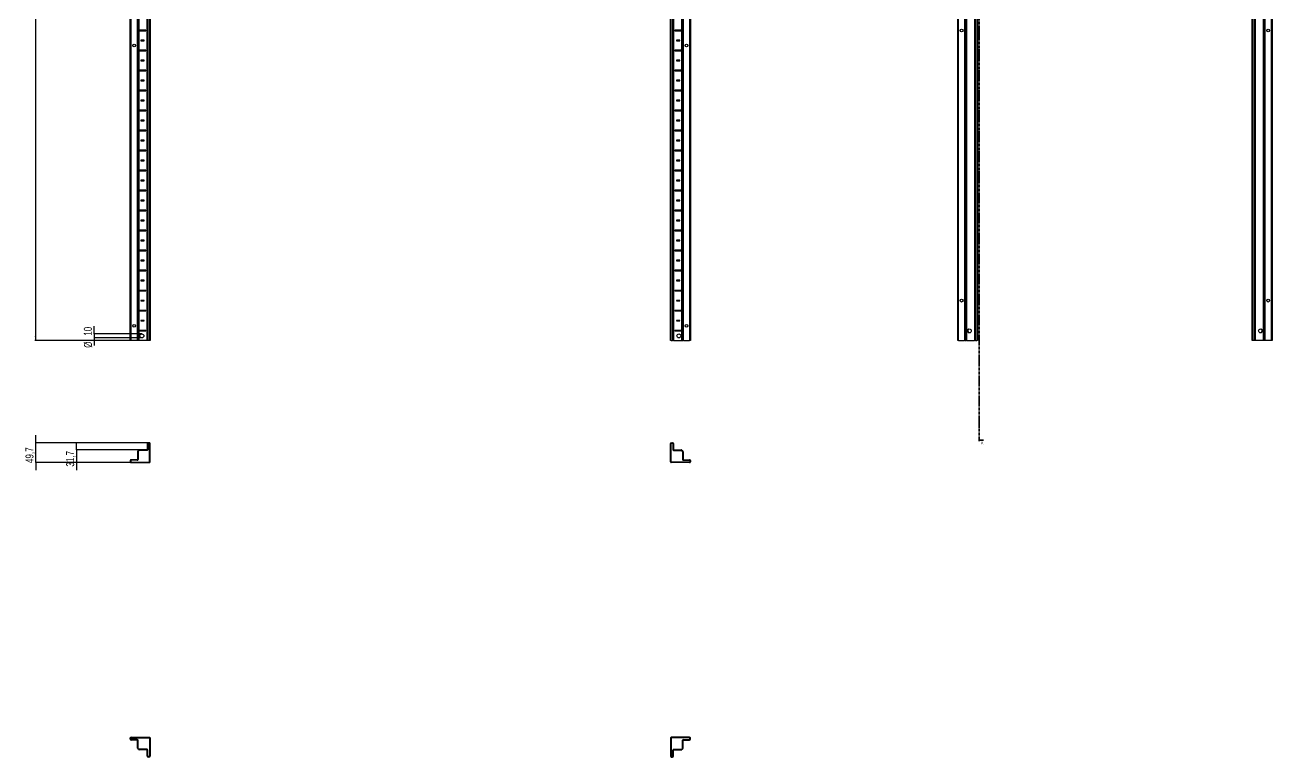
# Model space of a CAD drawing. Header units: millimetres. Extents: x -250 to 5825, y -2047 to 1592.
# Drawn here: x -250 to 2865, y -2047 to -218 of the extents above; entities that cross this region are included whole.
import ezdxf

# ---------------------------------------------------------------- set-up
doc = ezdxf.new("R2010")
doc.units = ezdxf.units.MM
doc.linetypes.add('CENTER', pattern=[10.16, 6.35, -1.27, 1.27, -1.27])
doc.layers.add('FORMAT', color=7, linetype='Continuous')
doc.styles.add('SLDTEXTSTYLE0', font='TXT', dxfattribs={"width": 0.75})
doc.dimstyles.new('SLDDIMSTYLE0', dxfattribs={"dimtxt": 20, "dimasz": 10, "dimexe": 0, "dimexo": 0.0625, "dimgap": 5, "dimtad": 2, "dimdec": 1, "dimrnd": 1e-09, "dimzin": 12, "dimdsep": 46, "dimtxsty": 'SLDTEXTSTYLE0', "dimsah": 1, "dimcen": 0.09, "dimadec": 0, "dimazin": 3, "dimtfac": 1, "dimtofl": 0, "dimtmove": 0, "dimatfit": 3, "dimfxl": 0, "dimfrac": 2, "dimtolj": 1, "dimtzin": 12, "dimarcsym": 0})
doc.dimstyles.new('SLDDIMSTYLE1', dxfattribs={"dimtxt": 20, "dimasz": 10, "dimexe": 0, "dimexo": 0.0625, "dimgap": 5, "dimtad": 2, "dimdec": 1, "dimrnd": 1e-09, "dimzin": 12, "dimdsep": 46, "dimtxsty": 'SLDTEXTSTYLE0', "dimsah": 1, "dimcen": 0.09, "dimadec": 0, "dimazin": 3, "dimtfac": 1, "dimtmove": 0, "dimatfit": 0, "dimfxl": 0, "dimfrac": 2, "dimtolj": 1, "dimtzin": 12, "dimarcsym": 0})

# ---------------------------------------------------------------- blocks, each defined once
blk = doc.blocks.new('_D')
at = {"layer": 'FORMAT'}
for p, q in [((35.2, 1092.8), (-225.3, 1092.8)), ((-224.3, 1092.8), (-224.3, -1006.2)), ((35.2, -1006.2), (-225.3, -1006.2))]:
    blk.add_line(p, q, dxfattribs=at)
for points in [[(-224.3, 1092.8), (-225.9, 1082.8), (-222.8, 1082.8)], [(-224.3, -1006.2), (-222.8, -996.2), (-225.9, -996.2)]]:
    blk.add_solid(points, dxfattribs=at)
at = {"layer": 'FORMAT', "insert": (-250.1, 13.7), "char_height": 20, "attachment_point": 1, "rotation": 90, "style": 'SLDTEXTSTYLE0'}
blk.add_mtext('2099', dxfattribs=at)
blk = doc.blocks.new('_D_3')
at = {"layer": 'FORMAT'}
for p, q in [((41.6, -989.7), (-78.2, -989.7)), ((-77.2, -989.7), (-77.2, -970.5)), ((-77.2, -989.7), (-77.2, -999.7)), ((41.6, -999.7), (-78.2, -999.7)), ((-77.2, -999.7), (-77.2, -1019))]:
    blk.add_line(p, q, dxfattribs=at)
for points in [[(-77.2, -989.7), (-75.7, -979.7), (-78.7, -979.7)], [(-77.2, -999.7), (-78.7, -1009.7), (-75.7, -1009.7)]]:
    blk.add_solid(points, dxfattribs=at)
at = {"layer": 'FORMAT', "char_height": 20, "attachment_point": 1, "rotation": 90, "style": 'SLDTEXTSTYLE0'}
for s, insert in [('10', (-103.3, -994.4)), ('%%c', (-103, -1024.6))]:
    blk.add_mtext(s, dxfattribs=dict(at, insert=insert))
blk = doc.blocks.new('_D_5')
at = {"layer": 'FORMAT'}
for p, q in [((-223.4, -1261.8), (-223.4, -1242.5)), ((57.3, -1261.8), (-224.4, -1261.8)), ((-223.4, -1311.5), (-223.4, -1261.8)), ((14.8, -1311.5), (-224.4, -1311.5)), ((-223.4, -1311.5), (-223.4, -1330.7))]:
    blk.add_line(p, q, dxfattribs=at)
for points in [[(-223.4, -1261.8), (-221.8, -1251.8), (-224.9, -1251.8)], [(-223.4, -1311.5), (-224.9, -1321.5), (-221.8, -1321.5)]]:
    blk.add_solid(points, dxfattribs=at)
at = {"layer": 'FORMAT', "insert": (-249.1, -1312.5), "char_height": 20, "attachment_point": 1, "rotation": 90, "style": 'SLDTEXTSTYLE0'}
blk.add_mtext('49,7', dxfattribs=at)
blk = doc.blocks.new('_D_6')
at = {"layer": 'FORMAT'}
for p, q in [((-121.7, -1279.8), (-121.7, -1260.5)), ((35.2, -1279.8), (-122.7, -1279.8)), ((-121.7, -1279.8), (-121.7, -1311.5)), ((14.8, -1311.5), (-122.7, -1311.5)), ((-121.7, -1311.5), (-121.7, -1330.7))]:
    blk.add_line(p, q, dxfattribs=at)
for points in [[(-121.7, -1279.8), (-120.2, -1269.8), (-123.3, -1269.8)], [(-121.7, -1311.5), (-123.3, -1321.5), (-120.2, -1321.5)]]:
    blk.add_solid(points, dxfattribs=at)
at = {"layer": 'FORMAT', "insert": (-147.5, -1321.5), "char_height": 20, "attachment_point": 1, "rotation": 90, "style": 'SLDTEXTSTYLE0'}
blk.add_mtext('31,7', dxfattribs=at)

msp = doc.modelspace()

# ---------------------------------------------------------------- linework, layer by layer
at = {"color": 7, "linetype": 'CENTER', "lineweight": 35}
msp.add_line((2133.49, 1344.64), (2133.49, -1258.12), dxfattribs=at)
at = {"color": 7, "linetype": 'Continuous', "lineweight": 25}
for p, q in [((12.79, -1006.24), (12.79, 1092.76)), ((30.79, -1006.24), (30.79, 1092.76)), ((32.58, -1006.24), (32.58, 1092.76)), ((32.62, -1006.24), (32.62, 1092.76)), ((55.29, -1006.24), (55.29, 1092.76)), ((62.49, 1092.76), (62.49, -1006.24)), ((1362.49, -1006.24), (1362.49, 1092.76)), ((1369.69, 1092.76), (1369.69, -1006.24)), ((1392.36, 1092.76), (1392.36, -1006.24)), ((1392.4, 1092.76), (1392.4, -1006.24)), ((1394.19, 1092.76), (1394.19, -1006.24)), ((1412.19, 1092.76), (1412.19, -1006.24)), ((2080.06, -1006.24), (2080.06, 1092.76)), ((2099.85, 1092.76), (2099.85, -1006.24)), ((2099.88, 1092.76), (2099.88, -1006.24)), ((2122.56, -1006.24), (2122.56, 1092.76)), ((2129.76, 1092.76), (2129.76, -1006.24)), ((2815.76, -1006.24), (2815.76, 1092.76)), ((2822.96, 1092.76), (2822.96, -1006.24)), ((2845.63, -1006.24), (2845.63, 1092.76)), ((2845.66, -1006.24), (2845.66, 1092.76)), ((2865.46, 1092.76), (2865.46, -1006.24)), ((2098.06, -230.99), (2098.06, -182.49)), ((2847.46, -182.49), (2847.46, -230.99)), ((34.75, -231.1), (34.75, -232.39)), ((35.39, -231.74), (34.75, -231.1)), ((35.39, -231.74), (34.75, -232.39)), ((51.64, -230.99), (35.24, -230.99)), ((35.24, -232.49), (51.64, -232.49)), ((50.89, -231.74), (35.39, -231.74)), ((50.89, -231.74), (51.64, -230.99)), ((50.89, -231.74), (51.64, -232.49)), ((51.64, -232.49), (51.64, -230.99)), ((1389.74, -230.99), (1373.34, -230.99)), ((1373.34, -230.99), (1373.34, -232.49)), ((1374.09, -231.74), (1373.34, -230.99)), ((1374.09, -231.74), (1373.34, -232.49)), ((1373.34, -232.49), (1389.74, -232.49)), ((1374.09, -231.74), (1389.59, -231.74)), ((1389.59, -231.74), (1390.23, -231.1)), ((1389.59, -231.74), (1390.23, -232.39)), ((1390.23, -232.39), (1390.23, -231.1)), ((2098.12, -231.1), (2098.06, -230.99)), ((2098.06, -230.99), (2098.06, -232.49)), ((2098.06, -232.49), (2098.12, -232.39)), ((2098.06, -280.99), (2098.06, -232.49)), ((2098.12, -232.39), (2098.12, -231.1)), ((2847.46, -230.99), (2847.39, -231.1)), ((2847.39, -231.1), (2847.39, -232.39)), ((2847.39, -232.39), (2847.46, -232.49)), ((2847.46, -232.49), (2847.46, -230.99)), ((2847.46, -232.49), (2847.46, -280.99)), ((47.14, -255.99), (39.14, -255.99)), ((39.14, -255.99), (39.14, -257.49)), ((39.89, -256.74), (39.14, -255.99)), ((39.89, -256.74), (39.14, -257.49)), ((39.14, -257.49), (47.14, -257.49)), ((46.39, -256.74), (39.89, -256.74)), ((46.39, -256.74), (47.14, -255.99)), ((46.39, -256.74), (47.14, -257.49)), ((47.14, -257.49), (47.14, -255.99)), ((1385.84, -255.99), (1377.84, -255.99)), ((1377.84, -255.99), (1377.84, -257.49)), ((1378.59, -256.74), (1377.84, -255.99)), ((1378.59, -256.74), (1377.84, -257.49)), ((1377.84, -257.49), (1385.84, -257.49)), ((1378.59, -256.74), (1385.09, -256.74)), ((1385.09, -256.74), (1385.84, -255.99)), ((1385.09, -256.74), (1385.84, -257.49)), ((1385.84, -257.49), (1385.84, -255.99)), ((34.75, -281.1), (34.75, -282.39)), ((35.39, -281.74), (34.75, -281.1)), ((35.39, -281.74), (34.75, -282.39)), ((51.64, -280.99), (35.24, -280.99)), ((35.24, -282.49), (51.64, -282.49)), ((50.89, -281.74), (35.39, -281.74)), ((47.14, -305.99), (39.14, -305.99)), ((39.14, -305.99), (39.14, -307.49)), ((39.89, -306.74), (39.14, -305.99)), ((39.89, -306.74), (39.14, -307.49)), ((39.14, -307.49), (47.14, -307.49)), ((46.39, -306.74), (39.89, -306.74)), ((46.39, -306.74), (47.14, -305.99)), ((46.39, -306.74), (47.14, -307.49)), ((47.14, -307.49), (47.14, -305.99)), ((50.89, -281.74), (51.64, -280.99)), ((50.89, -281.74), (51.64, -282.49)), ((51.64, -282.49), (51.64, -280.99)), ((1389.74, -280.99), (1373.34, -280.99)), ((1373.34, -280.99), (1373.34, -282.49)), ((1374.09, -281.74), (1373.34, -280.99)), ((1374.09, -281.74), (1373.34, -282.49)), ((1373.34, -282.49), (1389.74, -282.49)), ((1374.09, -281.74), (1389.59, -281.74)), ((1385.84, -305.99), (1377.84, -305.99)), ((1377.84, -305.99), (1377.84, -307.49)), ((1378.59, -306.74), (1377.84, -305.99)), ((1378.59, -306.74), (1377.84, -307.49)), ((1377.84, -307.49), (1385.84, -307.49)), ((1378.59, -306.74), (1385.09, -306.74)), ((1385.09, -306.74), (1385.84, -305.99)), ((1385.09, -306.74), (1385.84, -307.49)), ((1385.84, -307.49), (1385.84, -305.99)), ((1389.59, -281.74), (1390.23, -281.1)), ((1389.59, -281.74), (1390.23, -282.39)), ((1390.23, -282.39), (1390.23, -281.1)), ((2098.12, -281.1), (2098.06, -280.99)), ((2098.06, -280.99), (2098.06, -282.49)), ((2098.06, -282.49), (2098.12, -282.39)), ((2098.06, -330.99), (2098.06, -282.49)), ((2098.12, -282.39), (2098.12, -281.1)), ((2847.46, -280.99), (2847.39, -281.1)), ((2847.39, -281.1), (2847.39, -282.39)), ((2847.39, -282.39), (2847.46, -282.49)), ((2847.46, -282.49), (2847.46, -280.99)), ((2847.46, -282.49), (2847.46, -330.99)), ((34.75, -331.1), (34.75, -332.39)), ((35.39, -331.74), (34.75, -331.1)), ((35.39, -331.74), (34.75, -332.39)), ((51.64, -330.99), (35.24, -330.99)), ((35.24, -332.49), (51.64, -332.49)), ((50.89, -331.74), (35.39, -331.74)), ((50.89, -331.74), (51.64, -330.99)), ((50.89, -331.74), (51.64, -332.49)), ((51.64, -332.49), (51.64, -330.99)), ((1389.74, -330.99), (1373.34, -330.99)), ((1373.34, -330.99), (1373.34, -332.49)), ((1374.09, -331.74), (1373.34, -330.99)), ((1374.09, -331.74), (1373.34, -332.49)), ((1373.34, -332.49), (1389.74, -332.49)), ((1374.09, -331.74), (1389.59, -331.74)), ((1389.59, -331.74), (1390.23, -331.1)), ((1389.59, -331.74), (1390.23, -332.39)), ((1390.23, -332.39), (1390.23, -331.1)), ((2098.12, -331.1), (2098.06, -330.99)), ((2098.06, -330.99), (2098.06, -332.49)), ((2098.06, -332.49), (2098.12, -332.39)), ((2098.06, -380.99), (2098.06, -332.49)), ((2098.12, -332.39), (2098.12, -331.1)), ((2847.46, -330.99), (2847.39, -331.1)), ((2847.39, -331.1), (2847.39, -332.39)), ((2847.39, -332.39), (2847.46, -332.49)), ((2847.46, -332.49), (2847.46, -330.99)), ((2847.46, -332.49), (2847.46, -380.99)), ((47.14, -355.99), (39.14, -355.99)), ((39.14, -355.99), (39.14, -357.49)), ((39.89, -356.74), (39.14, -355.99)), ((39.89, -356.74), (39.14, -357.49)), ((39.14, -357.49), (47.14, -357.49)), ((46.39, -356.74), (39.89, -356.74)), ((46.39, -356.74), (47.14, -355.99)), ((46.39, -356.74), (47.14, -357.49)), ((47.14, -357.49), (47.14, -355.99)), ((1385.84, -355.99), (1377.84, -355.99)), ((1377.84, -355.99), (1377.84, -357.49)), ((1378.59, -356.74), (1377.84, -355.99)), ((1378.59, -356.74), (1377.84, -357.49)), ((1377.84, -357.49), (1385.84, -357.49)), ((1378.59, -356.74), (1385.09, -356.74)), ((1385.09, -356.74), (1385.84, -355.99)), ((1385.09, -356.74), (1385.84, -357.49)), ((1385.84, -357.49), (1385.84, -355.99)), ((34.75, -381.1), (34.75, -382.39)), ((35.39, -381.74), (34.75, -381.1)), ((35.39, -381.74), (34.75, -382.39)), ((51.64, -380.99), (35.24, -380.99)), ((35.24, -382.49), (51.64, -382.49)), ((50.89, -381.74), (35.39, -381.74)), ((50.89, -381.74), (51.64, -380.99)), ((50.89, -381.74), (51.64, -382.49)), ((51.64, -382.49), (51.64, -380.99)), ((1389.74, -380.99), (1373.34, -380.99)), ((1373.34, -380.99), (1373.34, -382.49)), ((1374.09, -381.74), (1373.34, -380.99)), ((1374.09, -381.74), (1373.34, -382.49)), ((1373.34, -382.49), (1389.74, -382.49)), ((1374.09, -381.74), (1389.59, -381.74)), ((1389.59, -381.74), (1390.23, -381.1)), ((1389.59, -381.74), (1390.23, -382.39)), ((1390.23, -382.39), (1390.23, -381.1)), ((2098.12, -381.1), (2098.06, -380.99)), ((2098.06, -380.99), (2098.06, -382.49)), ((2098.06, -382.49), (2098.12, -382.39)), ((2098.06, -430.99), (2098.06, -382.49)), ((2098.12, -382.39), (2098.12, -381.1)), ((2847.46, -380.99), (2847.39, -381.1)), ((2847.39, -381.1), (2847.39, -382.39)), ((2847.39, -382.39), (2847.46, -382.49)), ((2847.46, -382.49), (2847.46, -380.99)), ((2847.46, -382.49), (2847.46, -430.99)), ((34.75, -431.1), (34.75, -432.39)), ((35.39, -431.74), (34.75, -431.1)), ((35.39, -431.74), (34.75, -432.39)), ((51.64, -430.99), (35.24, -430.99)), ((35.24, -432.49), (51.64, -432.49)), ((50.89, -431.74), (35.39, -431.74)), ((47.14, -405.99), (39.14, -405.99)), ((39.14, -405.99), (39.14, -407.49)), ((39.89, -406.74), (39.14, -405.99)), ((39.89, -406.74), (39.14, -407.49)), ((39.14, -407.49), (47.14, -407.49)), ((46.39, -406.74), (39.89, -406.74)), ((46.39, -406.74), (47.14, -405.99)), ((46.39, -406.74), (47.14, -407.49)), ((47.14, -407.49), (47.14, -405.99)), ((50.89, -431.74), (51.64, -430.99)), ((50.89, -431.74), (51.64, -432.49)), ((51.64, -432.49), (51.64, -430.99)), ((1389.74, -430.99), (1373.34, -430.99)), ((1373.34, -430.99), (1373.34, -432.49)), ((1374.09, -431.74), (1373.34, -430.99)), ((1374.09, -431.74), (1373.34, -432.49)), ((1373.34, -432.49), (1389.74, -432.49)), ((1374.09, -431.74), (1389.59, -431.74)), ((1385.84, -405.99), (1377.84, -405.99)), ((1377.84, -405.99), (1377.84, -407.49)), ((1378.59, -406.74), (1377.84, -405.99)), ((1378.59, -406.74), (1377.84, -407.49)), ((1377.84, -407.49), (1385.84, -407.49)), ((1378.59, -406.74), (1385.09, -406.74)), ((1385.09, -406.74), (1385.84, -405.99)), ((1385.09, -406.74), (1385.84, -407.49)), ((1385.84, -407.49), (1385.84, -405.99)), ((1389.59, -431.74), (1390.23, -431.1)), ((1389.59, -431.74), (1390.23, -432.39)), ((1390.23, -432.39), (1390.23, -431.1)), ((2098.12, -431.1), (2098.06, -430.99)), ((2098.06, -430.99), (2098.06, -432.49)), ((2098.06, -432.49), (2098.12, -432.39)), ((2098.06, -480.99), (2098.06, -432.49)), ((2098.12, -432.39), (2098.12, -431.1)), ((2847.46, -430.99), (2847.39, -431.1)), ((2847.39, -431.1), (2847.39, -432.39)), ((2847.39, -432.39), (2847.46, -432.49)), ((2847.46, -432.49), (2847.46, -430.99)), ((2847.46, -432.49), (2847.46, -480.99)), ((47.14, -455.99), (39.14, -455.99)), ((39.14, -455.99), (39.14, -457.49)), ((39.89, -456.74), (39.14, -455.99)), ((39.89, -456.74), (39.14, -457.49)), ((39.14, -457.49), (47.14, -457.49)), ((46.39, -456.74), (39.89, -456.74)), ((46.39, -456.74), (47.14, -455.99)), ((46.39, -456.74), (47.14, -457.49)), ((47.14, -457.49), (47.14, -455.99)), ((1385.84, -455.99), (1377.84, -455.99)), ((1377.84, -455.99), (1377.84, -457.49)), ((1378.59, -456.74), (1377.84, -455.99)), ((1378.59, -456.74), (1377.84, -457.49)), ((1377.84, -457.49), (1385.84, -457.49)), ((1378.59, -456.74), (1385.09, -456.74)), ((1385.09, -456.74), (1385.84, -455.99)), ((1385.09, -456.74), (1385.84, -457.49)), ((1385.84, -457.49), (1385.84, -455.99)), ((34.75, -481.1), (34.75, -482.39)), ((35.39, -481.74), (34.75, -481.1)), ((35.39, -481.74), (34.75, -482.39)), ((51.64, -480.99), (35.24, -480.99)), ((35.24, -482.49), (51.64, -482.49)), ((50.89, -481.74), (35.39, -481.74)), ((50.89, -481.74), (51.64, -480.99)), ((50.89, -481.74), (51.64, -482.49)), ((51.64, -482.49), (51.64, -480.99)), ((1389.74, -480.99), (1373.34, -480.99)), ((1373.34, -480.99), (1373.34, -482.49)), ((1374.09, -481.74), (1373.34, -480.99)), ((1374.09, -481.74), (1373.34, -482.49)), ((1373.34, -482.49), (1389.74, -482.49)), ((1374.09, -481.74), (1389.59, -481.74)), ((1389.59, -481.74), (1390.23, -481.1)), ((1389.59, -481.74), (1390.23, -482.39)), ((1390.23, -482.39), (1390.23, -481.1)), ((2098.12, -481.1), (2098.06, -480.99)), ((2098.06, -480.99), (2098.06, -482.49)), ((2098.06, -482.49), (2098.12, -482.39)), ((2098.06, -530.99), (2098.06, -482.49)), ((2098.12, -482.39), (2098.12, -481.1)), ((2847.46, -480.99), (2847.39, -481.1)), ((2847.39, -481.1), (2847.39, -482.39)), ((2847.39, -482.39), (2847.46, -482.49)), ((2847.46, -482.49), (2847.46, -480.99)), ((2847.46, -482.49), (2847.46, -530.99)), ((47.14, -505.99), (39.14, -505.99)), ((39.14, -505.99), (39.14, -507.49)), ((39.89, -506.74), (39.14, -505.99)), ((39.89, -506.74), (39.14, -507.49)), ((39.14, -507.49), (47.14, -507.49)), ((46.39, -506.74), (39.89, -506.74)), ((46.39, -506.74), (47.14, -505.99)), ((46.39, -506.74), (47.14, -507.49)), ((47.14, -507.49), (47.14, -505.99)), ((1385.84, -505.99), (1377.84, -505.99)), ((1377.84, -505.99), (1377.84, -507.49)), ((1378.59, -506.74), (1377.84, -505.99)), ((1378.59, -506.74), (1377.84, -507.49)), ((1377.84, -507.49), (1385.84, -507.49)), ((1378.59, -506.74), (1385.09, -506.74)), ((1385.09, -506.74), (1385.84, -505.99)), ((1385.09, -506.74), (1385.84, -507.49)), ((1385.84, -507.49), (1385.84, -505.99)), ((34.75, -531.1), (34.75, -532.39)), ((35.39, -531.74), (34.75, -531.1)), ((35.39, -531.74), (34.75, -532.39)), ((51.64, -530.99), (35.24, -530.99)), ((35.24, -532.49), (51.64, -532.49)), ((50.89, -531.74), (35.39, -531.74)), ((47.14, -555.99), (39.14, -555.99)), ((39.14, -555.99), (39.14, -557.49)), ((39.89, -556.74), (39.14, -555.99)), ((39.89, -556.74), (39.14, -557.49)), ((39.14, -557.49), (47.14, -557.49)), ((46.39, -556.74), (39.89, -556.74)), ((46.39, -556.74), (47.14, -555.99)), ((46.39, -556.74), (47.14, -557.49)), ((47.14, -557.49), (47.14, -555.99)), ((50.89, -531.74), (51.64, -530.99)), ((50.89, -531.74), (51.64, -532.49)), ((51.64, -532.49), (51.64, -530.99)), ((1389.74, -530.99), (1373.34, -530.99)), ((1373.34, -530.99), (1373.34, -532.49)), ((1374.09, -531.74), (1373.34, -530.99)), ((1374.09, -531.74), (1373.34, -532.49)), ((1373.34, -532.49), (1389.74, -532.49)), ((1374.09, -531.74), (1389.59, -531.74)), ((1385.84, -555.99), (1377.84, -555.99)), ((1377.84, -555.99), (1377.84, -557.49)), ((1378.59, -556.74), (1377.84, -555.99)), ((1378.59, -556.74), (1377.84, -557.49)), ((1377.84, -557.49), (1385.84, -557.49)), ((1378.59, -556.74), (1385.09, -556.74)), ((1385.09, -556.74), (1385.84, -555.99)), ((1385.09, -556.74), (1385.84, -557.49)), ((1385.84, -557.49), (1385.84, -555.99)), ((1389.59, -531.74), (1390.23, -531.1)), ((1389.59, -531.74), (1390.23, -532.39)), ((1390.23, -532.39), (1390.23, -531.1)), ((2098.12, -531.1), (2098.06, -530.99)), ((2098.06, -530.99), (2098.06, -532.49)), ((2098.06, -532.49), (2098.12, -532.39)), ((2098.06, -580.99), (2098.06, -532.49)), ((2098.12, -532.39), (2098.12, -531.1)), ((2847.46, -530.99), (2847.39, -531.1)), ((2847.39, -531.1), (2847.39, -532.39)), ((2847.39, -532.39), (2847.46, -532.49)), ((2847.46, -532.49), (2847.46, -530.99)), ((2847.46, -532.49), (2847.46, -580.99)), ((34.75, -581.1), (34.75, -582.39)), ((35.39, -581.74), (34.75, -581.1)), ((35.39, -581.74), (34.75, -582.39)), ((51.64, -580.99), (35.24, -580.99)), ((35.24, -582.49), (51.64, -582.49)), ((50.89, -581.74), (35.39, -581.74)), ((50.89, -581.74), (51.64, -580.99)), ((50.89, -581.74), (51.64, -582.49)), ((51.64, -582.49), (51.64, -580.99)), ((1389.74, -580.99), (1373.34, -580.99)), ((1373.34, -580.99), (1373.34, -582.49)), ((1374.09, -581.74), (1373.34, -580.99)), ((1374.09, -581.74), (1373.34, -582.49)), ((1373.34, -582.49), (1389.74, -582.49)), ((1374.09, -581.74), (1389.59, -581.74)), ((1389.59, -581.74), (1390.23, -581.1)), ((1389.59, -581.74), (1390.23, -582.39)), ((1390.23, -582.39), (1390.23, -581.1)), ((2098.12, -581.1), (2098.06, -580.99)), ((2098.06, -580.99), (2098.06, -582.49)), ((2098.06, -582.49), (2098.12, -582.39)), ((2098.06, -630.99), (2098.06, -582.49)), ((2098.12, -582.39), (2098.12, -581.1)), ((2847.46, -580.99), (2847.39, -581.1)), ((2847.39, -581.1), (2847.39, -582.39)), ((2847.39, -582.39), (2847.46, -582.49)), ((2847.46, -582.49), (2847.46, -580.99)), ((2847.46, -582.49), (2847.46, -630.99)), ((47.14, -605.99), (39.14, -605.99)), ((39.14, -605.99), (39.14, -607.49)), ((39.89, -606.74), (39.14, -605.99)), ((39.89, -606.74), (39.14, -607.49)), ((39.14, -607.49), (47.14, -607.49)), ((46.39, -606.74), (39.89, -606.74)), ((46.39, -606.74), (47.14, -605.99)), ((46.39, -606.74), (47.14, -607.49)), ((47.14, -607.49), (47.14, -605.99)), ((1385.84, -605.99), (1377.84, -605.99)), ((1377.84, -605.99), (1377.84, -607.49)), ((1378.59, -606.74), (1377.84, -605.99)), ((1378.59, -606.74), (1377.84, -607.49)), ((1377.84, -607.49), (1385.84, -607.49)), ((1378.59, -606.74), (1385.09, -606.74)), ((1385.09, -606.74), (1385.84, -605.99)), ((1385.09, -606.74), (1385.84, -607.49)), ((1385.84, -607.49), (1385.84, -605.99)), ((34.75, -631.1), (34.75, -632.39)), ((35.39, -631.74), (34.75, -631.1)), ((35.39, -631.74), (34.75, -632.39)), ((51.64, -630.99), (35.24, -630.99)), ((35.24, -632.49), (51.64, -632.49)), ((50.89, -631.74), (35.39, -631.74)), ((50.89, -631.74), (51.64, -630.99)), ((50.89, -631.74), (51.64, -632.49)), ((51.64, -632.49), (51.64, -630.99)), ((1389.74, -630.99), (1373.34, -630.99)), ((1373.34, -630.99), (1373.34, -632.49)), ((1374.09, -631.74), (1373.34, -630.99)), ((1374.09, -631.74), (1373.34, -632.49)), ((1373.34, -632.49), (1389.74, -632.49)), ((1374.09, -631.74), (1389.59, -631.74)), ((1389.59, -631.74), (1390.23, -631.1)), ((1389.59, -631.74), (1390.23, -632.39)), ((1390.23, -632.39), (1390.23, -631.1)), ((2098.12, -631.1), (2098.06, -630.99)), ((2098.06, -630.99), (2098.06, -632.49)), ((2098.06, -632.49), (2098.12, -632.39)), ((2098.06, -680.99), (2098.06, -632.49)), ((2098.12, -632.39), (2098.12, -631.1)), ((2847.46, -630.99), (2847.39, -631.1)), ((2847.39, -631.1), (2847.39, -632.39)), ((2847.39, -632.39), (2847.46, -632.49)), ((2847.46, -632.49), (2847.46, -630.99)), ((2847.46, -632.49), (2847.46, -680.99)), ((34.75, -681.1), (34.75, -682.39)), ((35.39, -681.74), (34.75, -681.1)), ((35.39, -681.74), (34.75, -682.39)), ((51.64, -680.99), (35.24, -680.99)), ((35.24, -682.49), (51.64, -682.49)), ((50.89, -681.74), (35.39, -681.74)), ((47.14, -655.99), (39.14, -655.99)), ((39.14, -655.99), (39.14, -657.49)), ((39.89, -656.74), (39.14, -655.99)), ((39.89, -656.74), (39.14, -657.49)), ((39.14, -657.49), (47.14, -657.49)), ((46.39, -656.74), (39.89, -656.74)), ((46.39, -656.74), (47.14, -655.99)), ((46.39, -656.74), (47.14, -657.49)), ((47.14, -657.49), (47.14, -655.99)), ((50.89, -681.74), (51.64, -680.99)), ((50.89, -681.74), (51.64, -682.49)), ((51.64, -682.49), (51.64, -680.99)), ((1389.74, -680.99), (1373.34, -680.99)), ((1373.34, -680.99), (1373.34, -682.49)), ((1374.09, -681.74), (1373.34, -680.99)), ((1374.09, -681.74), (1373.34, -682.49)), ((1373.34, -682.49), (1389.74, -682.49)), ((1374.09, -681.74), (1389.59, -681.74)), ((1385.84, -655.99), (1377.84, -655.99)), ((1377.84, -655.99), (1377.84, -657.49)), ((1378.59, -656.74), (1377.84, -655.99)), ((1378.59, -656.74), (1377.84, -657.49)), ((1377.84, -657.49), (1385.84, -657.49)), ((1378.59, -656.74), (1385.09, -656.74)), ((1385.09, -656.74), (1385.84, -655.99)), ((1385.09, -656.74), (1385.84, -657.49)), ((1385.84, -657.49), (1385.84, -655.99)), ((1389.59, -681.74), (1390.23, -681.1)), ((1389.59, -681.74), (1390.23, -682.39)), ((1390.23, -682.39), (1390.23, -681.1)), ((2098.12, -681.1), (2098.06, -680.99)), ((2098.06, -680.99), (2098.06, -682.49)), ((2098.06, -682.49), (2098.12, -682.39)), ((2098.06, -730.99), (2098.06, -682.49)), ((2098.12, -682.39), (2098.12, -681.1)), ((2847.46, -680.99), (2847.39, -681.1)), ((2847.39, -681.1), (2847.39, -682.39)), ((2847.39, -682.39), (2847.46, -682.49)), ((2847.46, -682.49), (2847.46, -680.99)), ((2847.46, -682.49), (2847.46, -730.99)), ((47.14, -705.99), (39.14, -705.99)), ((39.14, -705.99), (39.14, -707.49)), ((39.89, -706.74), (39.14, -705.99)), ((39.89, -706.74), (39.14, -707.49)), ((39.14, -707.49), (47.14, -707.49)), ((46.39, -706.74), (39.89, -706.74)), ((46.39, -706.74), (47.14, -705.99)), ((46.39, -706.74), (47.14, -707.49)), ((47.14, -707.49), (47.14, -705.99)), ((1385.84, -705.99), (1377.84, -705.99)), ((1377.84, -705.99), (1377.84, -707.49)), ((1378.59, -706.74), (1377.84, -705.99)), ((1378.59, -706.74), (1377.84, -707.49)), ((1377.84, -707.49), (1385.84, -707.49)), ((1378.59, -706.74), (1385.09, -706.74)), ((1385.09, -706.74), (1385.84, -705.99)), ((1385.09, -706.74), (1385.84, -707.49)), ((1385.84, -707.49), (1385.84, -705.99)), ((34.75, -731.1), (34.75, -732.39)), ((35.39, -731.74), (34.75, -731.1)), ((35.39, -731.74), (34.75, -732.39)), ((51.64, -730.99), (35.24, -730.99)), ((35.24, -732.49), (51.64, -732.49)), ((50.89, -731.74), (35.39, -731.74)), ((50.89, -731.74), (51.64, -730.99)), ((50.89, -731.74), (51.64, -732.49)), ((51.64, -732.49), (51.64, -730.99)), ((1389.74, -730.99), (1373.34, -730.99)), ((1373.34, -730.99), (1373.34, -732.49)), ((1374.09, -731.74), (1373.34, -730.99)), ((1374.09, -731.74), (1373.34, -732.49)), ((1373.34, -732.49), (1389.74, -732.49)), ((1374.09, -731.74), (1389.59, -731.74)), ((1389.59, -731.74), (1390.23, -731.1)), ((1389.59, -731.74), (1390.23, -732.39)), ((1390.23, -732.39), (1390.23, -731.1)), ((2098.12, -731.1), (2098.06, -730.99)), ((2098.06, -730.99), (2098.06, -732.49)), ((2098.06, -732.49), (2098.12, -732.39)), ((2098.06, -780.99), (2098.06, -732.49)), ((2098.12, -732.39), (2098.12, -731.1)), ((2847.46, -730.99), (2847.39, -731.1)), ((2847.39, -731.1), (2847.39, -732.39)), ((2847.39, -732.39), (2847.46, -732.49)), ((2847.46, -732.49), (2847.46, -730.99)), ((2847.46, -732.49), (2847.46, -780.99)), ((47.14, -755.99), (39.14, -755.99)), ((39.14, -755.99), (39.14, -757.49)), ((39.89, -756.74), (39.14, -755.99)), ((39.89, -756.74), (39.14, -757.49)), ((39.14, -757.49), (47.14, -757.49)), ((46.39, -756.74), (39.89, -756.74)), ((46.39, -756.74), (47.14, -755.99)), ((46.39, -756.74), (47.14, -757.49)), ((47.14, -757.49), (47.14, -755.99)), ((1385.84, -755.99), (1377.84, -755.99)), ((1377.84, -755.99), (1377.84, -757.49)), ((1378.59, -756.74), (1377.84, -755.99)), ((1378.59, -756.74), (1377.84, -757.49)), ((1377.84, -757.49), (1385.84, -757.49)), ((1378.59, -756.74), (1385.09, -756.74)), ((1385.09, -756.74), (1385.84, -755.99)), ((1385.09, -756.74), (1385.84, -757.49)), ((1385.84, -757.49), (1385.84, -755.99)), ((34.75, -781.1), (34.75, -782.39)), ((35.39, -781.74), (34.75, -781.1)), ((35.39, -781.74), (34.75, -782.39)), ((51.64, -780.99), (35.24, -780.99)), ((35.24, -782.49), (51.64, -782.49)), ((50.89, -781.74), (35.39, -781.74)), ((47.14, -805.99), (39.14, -805.99)), ((39.14, -805.99), (39.14, -807.49)), ((39.89, -806.74), (39.14, -805.99)), ((39.89, -806.74), (39.14, -807.49)), ((39.14, -807.49), (47.14, -807.49)), ((46.39, -806.74), (39.89, -806.74)), ((46.39, -806.74), (47.14, -805.99)), ((46.39, -806.74), (47.14, -807.49)), ((47.14, -807.49), (47.14, -805.99)), ((50.89, -781.74), (51.64, -780.99)), ((50.89, -781.74), (51.64, -782.49)), ((51.64, -782.49), (51.64, -780.99)), ((1389.74, -780.99), (1373.34, -780.99)), ((1373.34, -780.99), (1373.34, -782.49)), ((1374.09, -781.74), (1373.34, -780.99)), ((1374.09, -781.74), (1373.34, -782.49)), ((1373.34, -782.49), (1389.74, -782.49)), ((1374.09, -781.74), (1389.59, -781.74)), ((1385.84, -805.99), (1377.84, -805.99)), ((1377.84, -805.99), (1377.84, -807.49)), ((1378.59, -806.74), (1377.84, -805.99)), ((1378.59, -806.74), (1377.84, -807.49)), ((1377.84, -807.49), (1385.84, -807.49)), ((1378.59, -806.74), (1385.09, -806.74)), ((1385.09, -806.74), (1385.84, -805.99)), ((1385.09, -806.74), (1385.84, -807.49)), ((1385.84, -807.49), (1385.84, -805.99)), ((1389.59, -781.74), (1390.23, -781.1)), ((1389.59, -781.74), (1390.23, -782.39)), ((1390.23, -782.39), (1390.23, -781.1)), ((2098.12, -781.1), (2098.06, -780.99)), ((2098.06, -780.99), (2098.06, -782.49)), ((2098.06, -782.49), (2098.12, -782.39)), ((2098.06, -830.99), (2098.06, -782.49)), ((2098.12, -782.39), (2098.12, -781.1)), ((2847.46, -780.99), (2847.39, -781.1)), ((2847.39, -781.1), (2847.39, -782.39)), ((2847.39, -782.39), (2847.46, -782.49)), ((2847.46, -782.49), (2847.46, -780.99)), ((2847.46, -782.49), (2847.46, -830.99)), ((34.75, -831.1), (34.75, -832.39)), ((35.39, -831.74), (34.75, -831.1)), ((35.39, -831.74), (34.75, -832.39)), ((51.64, -830.99), (35.24, -830.99)), ((35.24, -832.49), (51.64, -832.49)), ((50.89, -831.74), (35.39, -831.74)), ((50.89, -831.74), (51.64, -830.99)), ((50.89, -831.74), (51.64, -832.49)), ((51.64, -832.49), (51.64, -830.99)), ((1389.74, -830.99), (1373.34, -830.99)), ((1373.34, -830.99), (1373.34, -832.49)), ((1374.09, -831.74), (1373.34, -830.99)), ((1374.09, -831.74), (1373.34, -832.49)), ((1373.34, -832.49), (1389.74, -832.49)), ((1374.09, -831.74), (1389.59, -831.74)), ((1389.59, -831.74), (1390.23, -831.1)), ((1389.59, -831.74), (1390.23, -832.39)), ((1390.23, -832.39), (1390.23, -831.1)), ((2098.12, -831.1), (2098.06, -830.99)), ((2098.06, -830.99), (2098.06, -832.49)), ((2098.06, -832.49), (2098.12, -832.39)), ((2098.06, -880.99), (2098.06, -832.49)), ((2098.12, -832.39), (2098.12, -831.1)), ((2847.46, -830.99), (2847.39, -831.1)), ((2847.39, -831.1), (2847.39, -832.39)), ((2847.39, -832.39), (2847.46, -832.49)), ((2847.46, -832.49), (2847.46, -830.99)), ((2847.46, -832.49), (2847.46, -880.99)), ((47.14, -855.99), (39.14, -855.99)), ((39.14, -855.99), (39.14, -857.49)), ((39.89, -856.74), (39.14, -855.99)), ((39.89, -856.74), (39.14, -857.49)), ((39.14, -857.49), (47.14, -857.49)), ((46.39, -856.74), (39.89, -856.74)), ((46.39, -856.74), (47.14, -855.99)), ((46.39, -856.74), (47.14, -857.49)), ((47.14, -857.49), (47.14, -855.99)), ((1385.84, -855.99), (1377.84, -855.99)), ((1377.84, -855.99), (1377.84, -857.49)), ((1378.59, -856.74), (1377.84, -855.99)), ((1378.59, -856.74), (1377.84, -857.49)), ((1377.84, -857.49), (1385.84, -857.49)), ((1378.59, -856.74), (1385.09, -856.74)), ((1385.09, -856.74), (1385.84, -855.99)), ((1385.09, -856.74), (1385.84, -857.49)), ((1385.84, -857.49), (1385.84, -855.99)), ((34.75, -881.1), (34.75, -882.39)), ((35.39, -881.74), (34.75, -881.1)), ((35.39, -881.74), (34.75, -882.39)), ((51.64, -880.99), (35.24, -880.99)), ((35.24, -882.49), (51.64, -882.49)), ((50.89, -881.74), (35.39, -881.74)), ((50.89, -881.74), (51.64, -880.99)), ((50.89, -881.74), (51.64, -882.49)), ((51.64, -882.49), (51.64, -880.99)), ((1389.74, -880.99), (1373.34, -880.99)), ((1373.34, -880.99), (1373.34, -882.49)), ((1374.09, -881.74), (1373.34, -880.99)), ((1374.09, -881.74), (1373.34, -882.49)), ((1373.34, -882.49), (1389.74, -882.49)), ((1374.09, -881.74), (1389.59, -881.74)), ((1389.59, -881.74), (1390.23, -881.1)), ((1389.59, -881.74), (1390.23, -882.39)), ((1390.23, -882.39), (1390.23, -881.1)), ((2098.12, -881.1), (2098.06, -880.99)), ((2098.06, -880.99), (2098.06, -882.49)), ((2098.06, -882.49), (2098.12, -882.39)), ((2098.06, -930.99), (2098.06, -882.49)), ((2098.12, -882.39), (2098.12, -881.1)), ((2847.46, -880.99), (2847.39, -881.1)), ((2847.39, -881.1), (2847.39, -882.39)), ((2847.39, -882.39), (2847.46, -882.49)), ((2847.46, -882.49), (2847.46, -880.99)), ((2847.46, -882.49), (2847.46, -930.99)), ((34.75, -931.1), (34.75, -932.39)), ((35.39, -931.74), (34.75, -931.1)), ((35.39, -931.74), (34.75, -932.39)), ((51.64, -930.99), (35.24, -930.99)), ((35.24, -932.49), (51.64, -932.49)), ((50.89, -931.74), (35.39, -931.74)), ((47.14, -905.99), (39.14, -905.99)), ((39.14, -905.99), (39.14, -907.49)), ((39.89, -906.74), (39.14, -905.99)), ((39.89, -906.74), (39.14, -907.49)), ((39.14, -907.49), (47.14, -907.49)), ((46.39, -906.74), (39.89, -906.74)), ((46.39, -906.74), (47.14, -905.99)), ((46.39, -906.74), (47.14, -907.49)), ((47.14, -907.49), (47.14, -905.99)), ((50.89, -931.74), (51.64, -930.99)), ((50.89, -931.74), (51.64, -932.49)), ((51.64, -932.49), (51.64, -930.99)), ((1389.74, -930.99), (1373.34, -930.99)), ((1373.34, -930.99), (1373.34, -932.49)), ((1374.09, -931.74), (1373.34, -930.99)), ((1374.09, -931.74), (1373.34, -932.49)), ((1373.34, -932.49), (1389.74, -932.49)), ((1374.09, -931.74), (1389.59, -931.74)), ((1377.84, -905.99), (1377.84, -907.49)), ((1385.84, -905.99), (1377.84, -905.99)), ((1378.59, -906.74), (1377.84, -905.99)), ((1378.59, -906.74), (1377.84, -907.49)), ((1377.84, -907.49), (1385.84, -907.49)), ((1378.59, -906.74), (1385.09, -906.74)), ((1385.09, -906.74), (1385.84, -905.99)), ((1385.09, -906.74), (1385.84, -907.49)), ((1385.84, -907.49), (1385.84, -905.99)), ((1389.59, -931.74), (1390.23, -931.1)), ((1389.59, -931.74), (1390.23, -932.39)), ((1390.23, -932.39), (1390.23, -931.1)), ((2098.12, -931.1), (2098.06, -930.99)), ((2098.06, -930.99), (2098.06, -932.49)), ((2098.06, -932.49), (2098.12, -932.39)), ((2098.06, -980.99), (2098.06, -932.49)), ((2098.12, -932.39), (2098.12, -931.1)), ((2847.46, -930.99), (2847.39, -931.1)), ((2847.39, -931.1), (2847.39, -932.39)), ((2847.39, -932.39), (2847.46, -932.49)), ((2847.46, -932.49), (2847.46, -930.99)), ((2847.46, -932.49), (2847.46, -980.99)), ((39.89, -956.74), (39.14, -955.99)), ((47.14, -955.99), (39.14, -955.99)), ((39.14, -955.99), (39.14, -957.49)), ((39.89, -956.74), (39.14, -957.49)), ((39.14, -957.49), (47.14, -957.49)), ((46.39, -956.74), (39.89, -956.74)), ((46.39, -956.74), (47.14, -955.99)), ((46.39, -956.74), (47.14, -957.49)), ((47.14, -957.49), (47.14, -955.99)), ((1377.84, -955.99), (1377.84, -957.49)), ((1385.84, -955.99), (1377.84, -955.99)), ((1378.59, -956.74), (1377.84, -955.99)), ((1378.59, -956.74), (1377.84, -957.49)), ((1377.84, -957.49), (1385.84, -957.49)), ((1378.59, -956.74), (1385.09, -956.74)), ((1385.09, -956.74), (1385.84, -955.99)), ((1385.09, -956.74), (1385.84, -957.49)), ((1385.84, -957.49), (1385.84, -955.99)), ((35.39, -981.74), (34.75, -981.1)), ((34.75, -981.1), (34.75, -982.39)), ((35.39, -981.74), (34.75, -982.39)), ((51.64, -980.99), (35.24, -980.99)), ((35.24, -982.49), (51.64, -982.49)), ((50.89, -981.74), (35.39, -981.74)), ((50.89, -981.74), (51.64, -980.99)), ((50.89, -981.74), (51.64, -982.49)), ((51.64, -982.49), (51.64, -980.99)), ((1389.74, -980.99), (1373.34, -980.99)), ((1373.34, -980.99), (1373.34, -982.49)), ((1374.09, -981.74), (1373.34, -980.99)), ((1374.09, -981.74), (1373.34, -982.49)), ((1373.34, -982.49), (1389.74, -982.49)), ((1374.09, -981.74), (1389.59, -981.74)), ((1389.59, -981.74), (1390.23, -981.1)), ((1389.59, -981.74), (1390.23, -982.39)), ((1390.23, -982.39), (1390.23, -981.1)), ((2098.12, -981.1), (2098.06, -980.99)), ((2098.06, -980.99), (2098.06, -982.49)), ((2098.06, -982.49), (2098.12, -982.39)), ((2098.06, -1006.24), (2098.06, -982.49)), ((2098.12, -982.39), (2098.12, -981.1)), ((2108.11, -987.18), (2108.11, -986.77)), ((2837.41, -986.77), (2837.41, -987.18)), ((2847.46, -980.99), (2847.39, -981.1)), ((2847.39, -981.1), (2847.39, -982.39)), ((2847.39, -982.39), (2847.46, -982.49)), ((2847.46, -982.49), (2847.46, -980.99)), ((2847.46, -982.49), (2847.46, -1006.24)), ((14.79, -1006.24), (12.79, -1006.24)), ((30.14, -1006.24), (14.79, -1006.24)), ((30.79, -1006.24), (30.14, -1006.24)), ((31.38, -1006.24), (30.79, -1006.24)), ((32.58, -1006.24), (31.38, -1006.24)), ((32.62, -1006.24), (32.58, -1006.24)), ((33.82, -1006.24), (32.62, -1006.24)), ((35.24, -1006.24), (33.82, -1006.24)), ((54.64, -1006.24), (35.24, -1006.24)), ((55.29, -1006.24), (54.64, -1006.24)), ((57.29, -1006.24), (55.29, -1006.24)), ((60.49, -1006.24), (57.29, -1006.24)), ((62.49, -1006.24), (60.49, -1006.24)), ((1364.49, -1006.24), (1362.49, -1006.24)), ((1364.49, -1006.24), (1367.69, -1006.24)), ((1369.69, -1006.24), (1367.69, -1006.24)), ((1370.34, -1006.24), (1369.69, -1006.24)), ((1370.34, -1006.24), (1389.74, -1006.24)), ((1391.16, -1006.24), (1389.74, -1006.24)), ((1391.16, -1006.24), (1392.36, -1006.24)), ((1392.36, -1006.24), (1392.4, -1006.24)), ((1392.4, -1006.24), (1393.6, -1006.24)), ((1394.19, -1006.24), (1393.6, -1006.24)), ((1394.84, -1006.24), (1394.19, -1006.24)), ((1394.84, -1006.24), (1410.19, -1006.24)), ((1412.19, -1006.24), (1410.19, -1006.24)), ((2082.06, -1006.24), (2080.06, -1006.24)), ((2082.06, -1006.24), (2097.41, -1006.24)), ((2098.06, -1006.24), (2097.41, -1006.24)), ((2098.64, -1006.24), (2098.06, -1006.24)), ((2098.64, -1006.24), (2099.85, -1006.24)), ((2099.85, -1006.24), (2099.88, -1006.24)), ((2099.88, -1006.24), (2101.09, -1006.24)), ((2102.5, -1006.24), (2101.09, -1006.24)), ((2102.5, -1006.24), (2121.91, -1006.24)), ((2122.56, -1006.24), (2121.91, -1006.24)), ((2124.56, -1006.24), (2122.56, -1006.24)), ((2124.56, -1006.24), (2127.76, -1006.24)), ((2129.76, -1006.24), (2127.76, -1006.24)), ((2817.76, -1006.24), (2815.76, -1006.24)), ((2820.96, -1006.24), (2817.76, -1006.24)), ((2822.96, -1006.24), (2820.96, -1006.24)), ((2823.61, -1006.24), (2822.96, -1006.24)), ((2843.01, -1006.24), (2823.61, -1006.24)), ((2844.42, -1006.24), (2843.01, -1006.24)), ((2845.63, -1006.24), (2844.42, -1006.24)), ((2845.66, -1006.24), (2845.63, -1006.24)), ((2846.87, -1006.24), (2845.66, -1006.24)), ((2847.46, -1006.24), (2846.87, -1006.24)), ((2848.11, -1006.24), (2847.46, -1006.24)), ((2863.46, -1006.24), (2848.11, -1006.24)), ((2865.46, -1006.24), (2863.46, -1006.24)), ((55.29, -1263.77), (55.29, -1279.12)), ((56.64, -1263.77), (56.64, -1279.12)), ((60.49, -1261.77), (57.29, -1261.77)), ((60.49, -1263.12), (57.29, -1263.12)), ((61.14, -1309.47), (61.14, -1263.77)), ((62.49, -1309.47), (62.49, -1263.77)), ((1362.49, -1309.47), (1362.49, -1263.77)), ((1363.84, -1309.47), (1363.84, -1263.77)), ((1364.49, -1261.77), (1367.69, -1261.77)), ((1364.49, -1263.12), (1367.69, -1263.12)), ((1368.34, -1263.77), (1368.34, -1279.12)), ((1369.69, -1263.77), (1369.69, -1279.12)), ((12.79, -1306.27), (12.79, -1309.47)), ((14.14, -1306.27), (14.14, -1309.47)), ((30.14, -1304.27), (14.79, -1304.27)), ((30.14, -1305.62), (14.79, -1305.62)), ((30.79, -1284.22), (30.79, -1303.62)), ((32.58, -1281.6), (31.38, -1282.8)), ((32.14, -1284.22), (32.14, -1303.62)), ((33.54, -1282.55), (32.33, -1283.76)), ((33.54, -1282.55), (32.58, -1281.6)), ((33.82, -1280.36), (32.62, -1281.56)), ((32.62, -1281.56), (33.57, -1282.52)), ((34.78, -1281.31), (33.57, -1282.52)), ((54.64, -1279.77), (35.24, -1279.77)), ((54.64, -1281.12), (35.24, -1281.12)), ((1370.34, -1279.77), (1389.74, -1279.77)), ((1370.34, -1281.12), (1389.74, -1281.12)), ((1390.2, -1281.31), (1391.41, -1282.52)), ((1391.16, -1280.36), (1392.36, -1281.56)), ((1392.36, -1281.56), (1391.41, -1282.52)), ((1391.44, -1282.55), (1392.4, -1281.6)), ((1391.44, -1282.55), (1392.65, -1283.76)), ((1392.4, -1281.6), (1393.6, -1282.8)), ((1392.84, -1284.22), (1392.84, -1303.62)), ((1394.19, -1284.22), (1394.19, -1303.62)), ((1394.84, -1304.27), (1410.19, -1304.27)), ((1394.84, -1305.62), (1410.19, -1305.62)), ((1410.84, -1306.27), (1410.84, -1309.47)), ((1412.19, -1306.27), (1412.19, -1309.47)), ((14.79, -1310.12), (60.49, -1310.12)), ((14.79, -1311.47), (60.49, -1311.47)), ((1410.19, -1310.12), (1364.49, -1310.12)), ((1410.19, -1311.47), (1364.49, -1311.47)), ((12.79, -2002.67), (12.79, -1999.47)), ((14.14, -2002.67), (14.14, -1999.47)), ((14.79, -1997.47), (60.49, -1997.47)), ((14.79, -1998.82), (60.49, -1998.82)), ((30.14, -2003.32), (14.79, -2003.32)), ((30.14, -2004.67), (14.79, -2004.67)), ((30.79, -2024.72), (30.79, -2005.32)), ((32.14, -2024.72), (32.14, -2005.32)), ((33.54, -2026.39), (32.33, -2025.18)), ((61.14, -1999.47), (61.14, -2045.17)), ((62.49, -1999.47), (62.49, -2045.17)), ((1362.49, -1999.47), (1362.49, -2045.17)), ((1363.84, -1999.47), (1363.84, -2045.17)), ((1410.19, -1997.47), (1364.49, -1997.47)), ((1410.19, -1998.82), (1364.49, -1998.82)), ((1391.44, -2026.39), (1392.65, -2025.18)), ((1392.84, -2024.72), (1392.84, -2005.32)), ((1394.19, -2024.72), (1394.19, -2005.32)), ((1394.84, -2003.32), (1410.19, -2003.32)), ((1394.84, -2004.67), (1410.19, -2004.67)), ((1410.84, -2002.67), (1410.84, -1999.47)), ((1412.19, -2002.67), (1412.19, -1999.47)), ((32.58, -2027.34), (31.38, -2026.14)), ((33.54, -2026.39), (32.58, -2027.34)), ((32.62, -2027.38), (33.57, -2026.42)), ((33.82, -2028.58), (32.62, -2027.38)), ((34.78, -2027.63), (33.57, -2026.42)), ((54.64, -2027.82), (35.24, -2027.82)), ((54.64, -2029.17), (35.24, -2029.17)), ((55.29, -2045.17), (55.29, -2029.82)), ((56.64, -2045.17), (56.64, -2029.82)), ((60.49, -2045.82), (57.29, -2045.82)), ((60.49, -2047.17), (57.29, -2047.17)), ((1364.49, -2045.82), (1367.69, -2045.82)), ((1364.49, -2047.17), (1367.69, -2047.17)), ((1368.34, -2045.17), (1368.34, -2029.82)), ((1369.69, -2045.17), (1369.69, -2029.82)), ((1370.34, -2027.82), (1389.74, -2027.82)), ((1370.34, -2029.17), (1389.74, -2029.17)), ((1390.2, -2027.63), (1391.41, -2026.42)), ((1391.16, -2028.58), (1392.36, -2027.38)), ((1392.36, -2027.38), (1391.41, -2026.42)), ((1391.44, -2026.39), (1392.4, -2027.34)), ((1392.4, -2027.34), (1393.6, -2026.14))]:
    msp.add_line(p, q, dxfattribs=at)
at = {"color": 8, "linetype": 'Continuous', "lineweight": 18}
for p, q in [((14.79, 1092.76), (14.79, -1006.24)), ((30.14, -1006.24), (30.14, 1092.76)), ((31.38, 1092.76), (31.38, -1006.24)), ((33.82, -1006.24), (33.82, 1092.76)), ((54.64, -1006.24), (54.64, 1092.76)), ((57.29, 1092.76), (57.29, -1006.24)), ((60.49, -1006.24), (60.49, 1092.76)), ((1364.49, 1092.76), (1364.49, -1006.24)), ((1367.69, -1006.24), (1367.69, 1092.76)), ((1370.34, 1092.76), (1370.34, -1006.24)), ((1391.16, 1092.76), (1391.16, -1006.24)), ((1393.6, -1006.24), (1393.6, 1092.76)), ((1394.84, 1092.76), (1394.84, -1006.24)), ((1410.19, -1006.24), (1410.19, 1092.76)), ((2082.06, 1092.76), (2082.06, -1006.24)), ((2097.41, -1006.24), (2097.41, 1092.76)), ((2098.64, 1092.76), (2098.64, -1006.24)), ((2101.09, -1006.24), (2101.09, 1092.76)), ((2102.5, 1092.76), (2102.5, -1006.24)), ((2121.91, -1006.24), (2121.91, 1092.76)), ((2124.56, 1092.76), (2124.56, -1006.24)), ((2127.76, -1006.24), (2127.76, 1092.76)), ((2817.76, 1092.76), (2817.76, -1006.24)), ((2820.96, -1006.24), (2820.96, 1092.76)), ((2823.61, 1092.76), (2823.61, -1006.24)), ((2843.01, -1006.24), (2843.01, 1092.76)), ((2844.42, 1092.76), (2844.42, -1006.24)), ((2846.87, -1006.24), (2846.87, 1092.76)), ((2848.11, 1092.76), (2848.11, -1006.24)), ((2863.46, -1006.24), (2863.46, 1092.76)), ((35.24, -182.49), (35.24, -230.99)), ((1389.74, -230.99), (1389.74, -182.49)), ((35.24, -232.49), (35.24, -280.99)), ((1389.74, -280.99), (1389.74, -232.49)), ((35.24, -282.49), (35.24, -330.99)), ((1389.74, -330.99), (1389.74, -282.49)), ((35.24, -332.49), (35.24, -380.99)), ((1389.74, -380.99), (1389.74, -332.49)), ((35.24, -382.49), (35.24, -430.99)), ((1389.74, -430.99), (1389.74, -382.49)), ((35.24, -432.49), (35.24, -480.99)), ((1389.74, -480.99), (1389.74, -432.49)), ((35.24, -482.49), (35.24, -530.99)), ((1389.74, -530.99), (1389.74, -482.49)), ((35.24, -532.49), (35.24, -580.99)), ((1389.74, -580.99), (1389.74, -532.49)), ((35.24, -582.49), (35.24, -630.99)), ((1389.74, -630.99), (1389.74, -582.49)), ((35.24, -632.49), (35.24, -680.99)), ((1389.74, -680.99), (1389.74, -632.49)), ((35.24, -682.49), (35.24, -730.99)), ((1389.74, -730.99), (1389.74, -682.49)), ((35.24, -732.49), (35.24, -780.99)), ((1389.74, -780.99), (1389.74, -732.49)), ((35.24, -782.49), (35.24, -830.99)), ((1389.74, -830.99), (1389.74, -782.49)), ((35.24, -832.49), (35.24, -880.99)), ((1389.74, -880.99), (1389.74, -832.49)), ((35.24, -882.49), (35.24, -930.99)), ((1389.74, -930.99), (1389.74, -882.49)), ((35.24, -932.49), (35.24, -980.99)), ((1389.74, -980.99), (1389.74, -932.49)), ((35.24, -982.49), (35.24, -1006.24)), ((1389.74, -1006.24), (1389.74, -982.49))]:
    msp.add_line(p, q, dxfattribs=at)
at = {"color": 7, "linetype": 'Continuous', "lineweight": 35}
msp.add_line((2144.13, -1255.12), (2133.49, -1255.12), dxfattribs=at)
at = {"color": 7, "linetype": 'Continuous', "lineweight": 25}
for centre, radius in [((2089.91, -231.74), 3.5), ((2855.61, -231.74), 3.5), ((22.64, -269.24), 3.5), ((1402.34, -269.24), 3.5), ((2089.91, -906.74), 3.5), ((2855.61, -906.74), 3.5), ((22.64, -969.74), 3.5), ((41.64, -994.74), 5), ((1383.34, -994.74), 5), ((1402.34, -969.74), 3.5), ((2108.91, -982.24), 5), ((2836.61, -982.24), 5)]:
    msp.add_circle(centre, radius, dxfattribs=at)
for centre, radius, start, end in [((2110.41, -981.74), 5.25, 126.18914, 240.85926), ((2107.61, -986.77), 0.5, 0, 60.85926), ((2837.91, -986.77), 0.5, 119.14074, 180), ((2835.11, -981.74), 5.25, 299.14074, 53.81088), ((57.29, -1263.77), 2, 90, 180), ((57.29, -1263.77), 0.65, 90, 180), ((60.49, -1263.77), 2, 0, 90), ((60.49, -1263.77), 0.65, 0, 90), ((1364.49, -1263.77), 2, 90, 180), ((1364.49, -1263.77), 0.65, 90, 180), ((1367.69, -1263.77), 2, 0, 90), ((1367.69, -1263.77), 0.65, 0, 90), ((14.79, -1306.27), 2, 90, 180), ((14.79, -1306.27), 0.65, 90, 180), ((30.14, -1303.62), 0.65, 270, 0), ((30.14, -1303.62), 2, 270, 0), ((32.79, -1284.22), 2, 135, 180), ((32.79, -1284.22), 0.65, 135, 180), ((35.24, -1281.77), 2, 90, 135), ((35.24, -1281.77), 0.65, 90, 135), ((54.64, -1279.12), 0.65, 270, 0), ((54.64, -1279.12), 2, 270, 0), ((1370.34, -1279.12), 2, 180, 270), ((1370.34, -1279.12), 0.65, 180, 270), ((1389.74, -1281.77), 2, 45, 90), ((1389.74, -1281.77), 0.65, 45, 90), ((1392.19, -1284.22), 0.65, 0, 45), ((1394.84, -1303.62), 2, 180, 270), ((1392.19, -1284.22), 2, 0, 45), ((1394.84, -1303.62), 0.65, 180, 270), ((1410.19, -1306.27), 2, 0, 90), ((1410.19, -1306.27), 0.65, 0, 90), ((14.79, -1309.47), 2, 180, 270), ((14.79, -1309.47), 0.65, 180, 270), ((60.49, -1309.47), 0.65, 270, 0), ((60.49, -1309.47), 2, 270, 0), ((1364.49, -1309.47), 2, 180, 270), ((1364.49, -1309.47), 0.65, 180, 270), ((1410.19, -1309.47), 2, 270, 0), ((1410.19, -1309.47), 0.65, 270, 0), ((14.79, -1999.47), 2, 90, 180), ((14.79, -2002.67), 2, 180, 270), ((14.79, -1999.47), 0.65, 90, 180), ((14.79, -2002.67), 0.65, 180, 270), ((30.14, -2005.32), 2, 0, 90), ((30.14, -2005.32), 0.65, 0, 90), ((32.79, -2024.72), 2, 180, 225), ((32.79, -2024.72), 0.65, 180, 225), ((60.49, -1999.47), 2, 0, 90), ((60.49, -1999.47), 0.65, 0, 90), ((1364.49, -1999.47), 2, 90, 180), ((1364.49, -1999.47), 0.65, 90, 180), ((1392.19, -2024.72), 0.65, 315, 0), ((1394.84, -2005.32), 2, 90, 180), ((1392.19, -2024.72), 2, 315, 0), ((1394.84, -2005.32), 0.65, 90, 180), ((1410.19, -1999.47), 2, 0, 90), ((1410.19, -1999.47), 0.65, 0, 90), ((1410.19, -2002.67), 0.65, 270, 0), ((1410.19, -2002.67), 2, 270, 0), ((35.24, -2027.17), 2, 225, 270), ((35.24, -2027.17), 0.65, 225, 270), ((54.64, -2029.82), 2, 0, 90), ((54.64, -2029.82), 0.65, 0, 90), ((57.29, -2045.17), 2, 180, 270), ((57.29, -2045.17), 0.65, 180, 270), ((60.49, -2045.17), 2, 270, 0), ((60.49, -2045.17), 0.65, 270, 0), ((1364.49, -2045.17), 2, 180, 270), ((1364.49, -2045.17), 0.65, 180, 270), ((1367.69, -2045.17), 0.65, 270, 0), ((1367.69, -2045.17), 2, 270, 0), ((1370.34, -2029.82), 2, 90, 180), ((1370.34, -2029.82), 0.65, 90, 180), ((1389.74, -2027.17), 0.65, 270, 315), ((1389.74, -2027.17), 2, 270, 315)]:
    msp.add_arc(centre, radius, start, end, dxfattribs=at)
for centre, start_param, end_param in [((35.24, -234.46), 0, 0.2482694), ((35.24, -229.03), 2.8933233, 3.1415927), ((1389.74, -234.46), 6.0349159, 6.2831853), ((1389.74, -229.03), 3.1415927, 3.389862), ((35.24, -284.46), 0, 0.2482694), ((35.24, -279.03), 2.8933233, 3.1415927), ((1389.74, -284.46), 6.0349159, 6.2831853), ((1389.74, -279.03), 3.1415927, 3.389862), ((35.24, -334.46), 0, 0.2482694), ((35.24, -329.03), 2.8933233, 3.1415927), ((1389.74, -334.46), 6.0349159, 6.2831853), ((1389.74, -329.03), 3.1415927, 3.389862), ((35.24, -384.46), 0, 0.2482694), ((35.24, -379.03), 2.8933233, 3.1415927), ((1389.74, -384.46), 6.0349159, 6.2831853), ((1389.74, -379.03), 3.1415927, 3.389862), ((35.24, -434.46), 0, 0.2482694), ((35.24, -429.03), 2.8933233, 3.1415927), ((1389.74, -434.46), 6.0349159, 6.2831853), ((1389.74, -429.03), 3.1415927, 3.389862), ((35.24, -484.46), 0, 0.2482694), ((35.24, -479.03), 2.8933233, 3.1415927), ((1389.74, -484.46), 6.0349159, 6.2831853), ((1389.74, -479.03), 3.1415927, 3.389862), ((35.24, -534.46), 0, 0.2482694), ((35.24, -529.03), 2.8933233, 3.1415927), ((1389.74, -534.46), 6.0349159, 6.2831853), ((1389.74, -529.03), 3.1415927, 3.389862), ((35.24, -584.46), 0, 0.2482694), ((35.24, -579.03), 2.8933233, 3.1415927), ((1389.74, -584.46), 6.0349159, 6.2831853), ((1389.74, -579.03), 3.1415927, 3.389862), ((35.24, -634.46), 0, 0.2482694), ((35.24, -629.03), 2.8933233, 3.1415927), ((1389.74, -634.46), 6.0349159, 6.2831853), ((1389.74, -629.03), 3.1415927, 3.389862), ((35.24, -684.46), 0, 0.2482694), ((35.24, -679.03), 2.8933233, 3.1415927), ((1389.74, -684.46), 6.0349159, 6.2831853), ((1389.74, -679.03), 3.1415927, 3.389862), ((35.24, -734.46), 0, 0.2482694), ((35.24, -729.03), 2.8933233, 3.1415927), ((1389.74, -734.46), 6.0349159, 6.2831853), ((1389.74, -729.03), 3.1415927, 3.389862), ((35.24, -784.46), 0, 0.2482694), ((35.24, -779.03), 2.8933233, 3.1415927), ((1389.74, -784.46), 6.0349159, 6.2831853), ((1389.74, -779.03), 3.1415927, 3.389862), ((35.24, -834.46), 0, 0.2482694), ((35.24, -829.03), 2.8933233, 3.1415927), ((1389.74, -834.46), 6.0349159, 6.2831853), ((1389.74, -829.03), 3.1415927, 3.389862), ((35.24, -884.46), 0, 0.2482694), ((35.24, -879.03), 2.8933233, 3.1415927), ((1389.74, -884.46), 6.0349159, 6.2831853), ((1389.74, -879.03), 3.1415927, 3.389862), ((35.24, -934.46), 0, 0.2482694), ((35.24, -929.03), 2.8933233, 3.1415927), ((1389.74, -934.46), 6.0349159, 6.2831853), ((1389.74, -929.03), 3.1415927, 3.389862), ((35.24, -984.46), 0, 0.2482694), ((35.24, -979.03), 2.8933233, 3.1415927), ((1389.74, -984.46), 6.0349159, 6.2831853), ((1389.74, -979.03), 3.1415927, 3.389862)]:
    msp.add_ellipse(centre, major_axis=(0, 3.46), ratio=0.5773503, start_param=start_param, end_param=end_param, dxfattribs=at)
at = {"color": 7, "linetype": 'Continuous', "lineweight": 35}
msp.add_solid([(2133.49, -1255.12), (2140.49, -1256.24), (2140.49, -1254)], dxfattribs=at)

# ---------------------------------------------------------------- texts
at = {"color": 7, "linetype": 'Continuous', "insert": (2138.62, -1258.82), "char_height": 7, "attachment_point": 1, "style": 'SLDTEXTSTYLE0'}
msp.add_mtext('K', dxfattribs=at)

# ---------------------------------------------------------------- dimensions: what is measured, and where the dimension line sits
at = {"layer": 'FORMAT'}
for base, p1, p2, dimstyle, picture, middle in [((-224.34, -1006.24), (35.24, 1092.76), (35.24, -1006.24), 'SLDDIMSTYLE0', '_D', (-224.34, 43.26)), ((-223.35, -1261.77), (14.79, -1311.47), (57.29, -1261.77), 'SLDDIMSTYLE1', '_D_5', (-223.35, -1286.62)), ((-121.73, -1311.47), (35.24, -1279.77), (14.79, -1311.47), 'SLDDIMSTYLE1', '_D_6', (-121.73, -1295.62))]:
    dim = msp.add_linear_dim(base=base, p1=p1, p2=p2, angle=90, dimstyle=dimstyle, dxfattribs=at)
    dim.commit()
    dim.dimension.update_dxf_attribs({"geometry": picture, "text_midpoint": middle, "dimtype": 160})
dim = msp.add_linear_dim(base=(-77.21, -999.74), p1=(41.64, -989.74), p2=(41.64, -999.74), angle=90, text='%%c<>', dimstyle='SLDDIMSTYLE1', dxfattribs=at)
dim.commit()
dim.dimension.update_dxf_attribs({"geometry": '_D_3', "text_midpoint": (-77.21, -994.74), "dimtype": 160})

doc.saveas('drawing.dxf')
